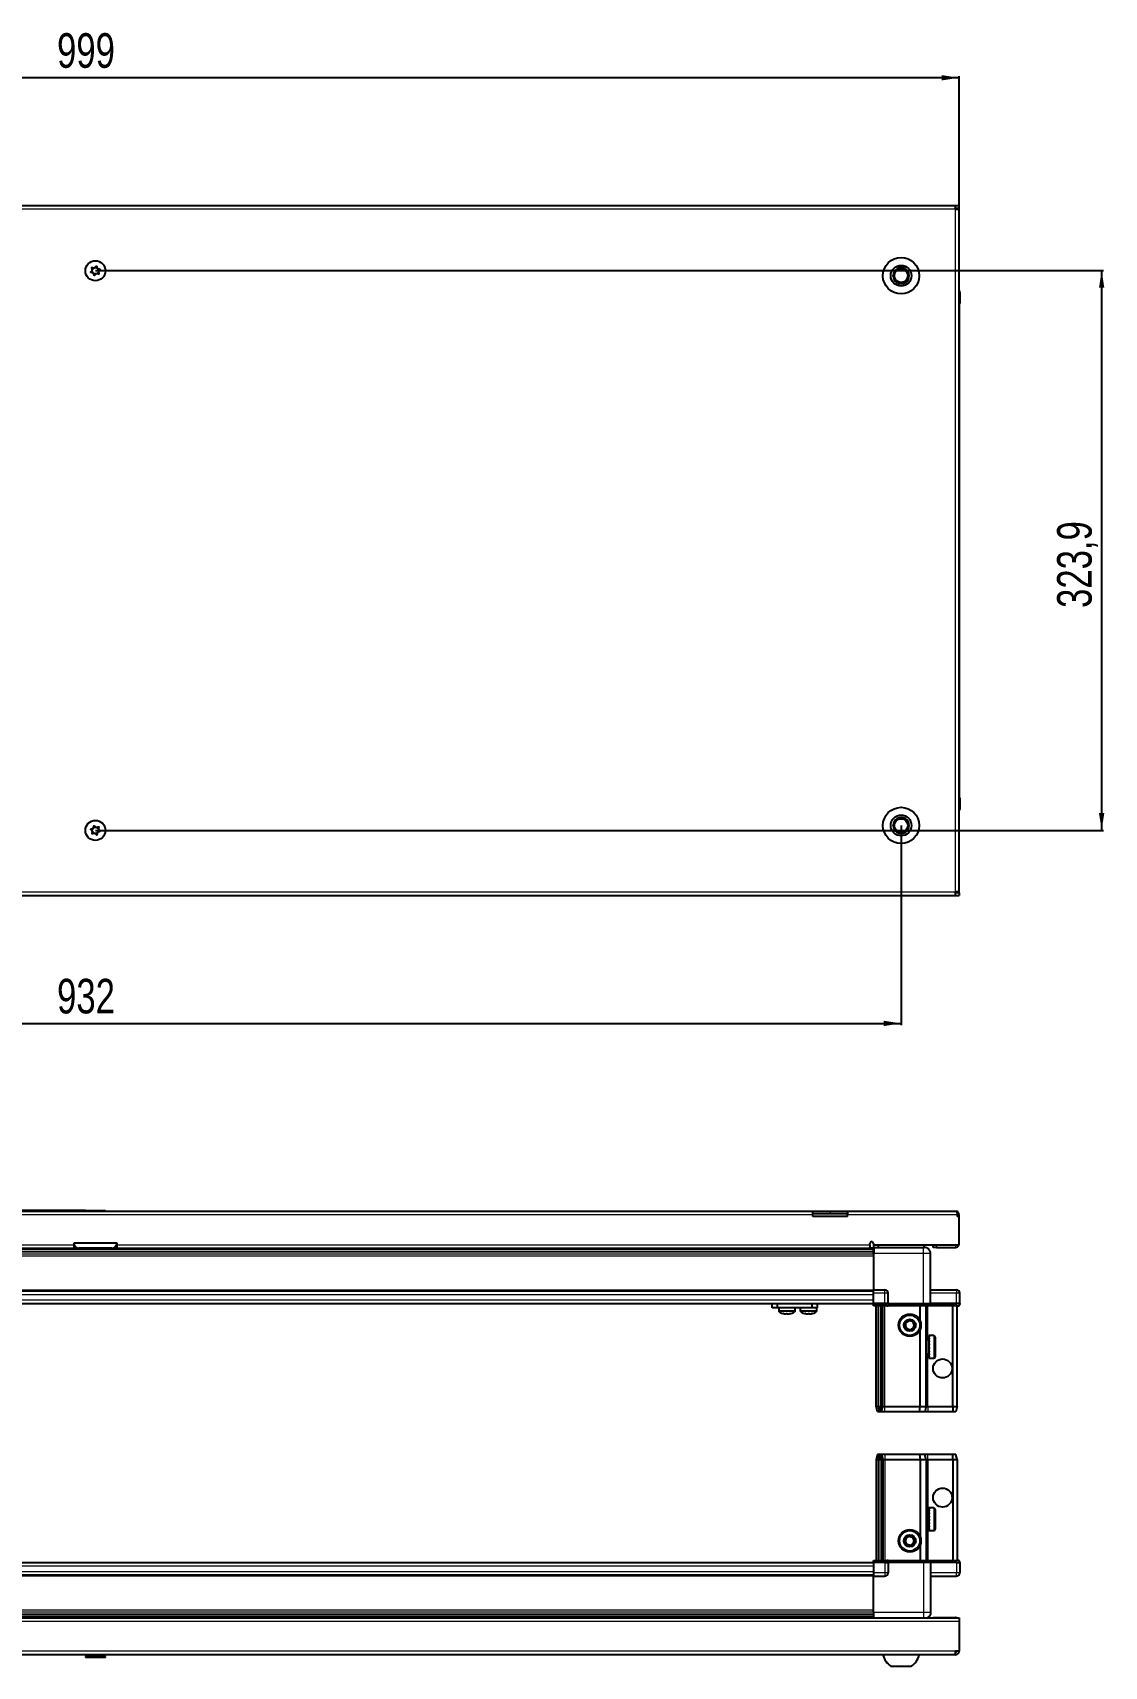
# Model space of a CAD drawing. Header units: millimetres. Extents: x 1415 to 4204, y 531 to 1485.
# Drawn here: x 2035 to 2654, y 531 to 1476 of the extents above; entities that cross this region are included whole.
import ezdxf

# ---------------------------------------------------------------- set-up
doc = ezdxf.new("R2010")
doc.units = ezdxf.units.MM
doc.layers.add('FORMAT', color=7, linetype='Continuous')
doc.styles.add('SLDTEXTSTYLE0', font='TXT', dxfattribs={"width": 0.75})
doc.dimstyles.new('SLDDIMSTYLE0', dxfattribs={"dimtxt": 20, "dimasz": 10, "dimexe": 0, "dimexo": 0.0625, "dimgap": 5, "dimtad": 2, "dimdec": 1, "dimrnd": 1e-09, "dimzin": 12, "dimdsep": 46, "dimtxsty": 'SLDTEXTSTYLE0', "dimsah": 1, "dimcen": 0.09, "dimadec": 0, "dimazin": 3, "dimtfac": 1, "dimtofl": 0, "dimtmove": 0, "dimatfit": 3, "dimfxl": 0, "dimfrac": 2, "dimtolj": 1, "dimtzin": 12, "dimarcsym": 0})

# ---------------------------------------------------------------- blocks, each defined once
blk = doc.blocks.new('_D_1')
at = {"layer": 'FORMAT'}
for p, q in [((1571.32, 1375.83), (1571.32, 1450.82)), ((2570.32, 1449.82), (1571.32, 1449.82)), ((2570.32, 1375.83), (2570.32, 1450.82))]:
    blk.add_line(p, q, dxfattribs=at)
for points in [[(1571.32, 1449.82), (1581.32, 1448.28), (1581.32, 1451.36)], [(2570.32, 1449.82), (2560.32, 1451.36), (2560.32, 1448.28)]]:
    blk.add_solid(points, dxfattribs=at)
at = {"layer": 'FORMAT', "insert": (2048.65, 1475.6), "char_height": 20, "attachment_point": 1, "style": 'SLDTEXTSTYLE0'}
blk.add_mtext('999', dxfattribs=at)
blk = doc.blocks.new('_D_2')
at = {"layer": 'FORMAT'}
for p, q in [((1604.82, 1017.31), (1604.82, 901.82)), ((2536.82, 1017.31), (2536.82, 901.82)), ((1604.82, 902.82), (2536.82, 902.82))]:
    blk.add_line(p, q, dxfattribs=at)
for points in [[(1604.82, 902.82), (1614.82, 901.28), (1614.82, 904.36)], [(2536.82, 902.82), (2526.82, 904.36), (2526.82, 901.28)]]:
    blk.add_solid(points, dxfattribs=at)
at = {"layer": 'FORMAT', "insert": (2048.65, 928.6), "char_height": 20, "attachment_point": 1, "style": 'SLDTEXTSTYLE0'}
blk.add_mtext('932', dxfattribs=at)
blk = doc.blocks.new('_D_3')
at = {"layer": 'FORMAT'}
for p, q in [((2070.83, 1338.32), (2653.82, 1338.32)), ((2652.82, 1338.32), (2652.82, 1014.47)), ((2070.83, 1014.47), (2653.82, 1014.47))]:
    blk.add_line(p, q, dxfattribs=at)
for points in [[(2652.82, 1338.32), (2651.28, 1328.32), (2654.36, 1328.32)], [(2652.82, 1014.47), (2654.36, 1024.47), (2651.28, 1024.47)]]:
    blk.add_solid(points, dxfattribs=at)
at = {"layer": 'FORMAT', "insert": (2627.04, 1143.15), "char_height": 20, "attachment_point": 1, "rotation": 90, "style": 'SLDTEXTSTYLE0'}
blk.add_mtext('323,9', dxfattribs=at)
blk = doc.blocks.new('_D_8')
at = {"layer": 'FORMAT'}
for p, q in [((2065.02, 794.51), (1503.82, 794.51)), ((1504.82, 794.51), (1504.82, 537.51)), ((1573.41, 537.51), (1503.82, 537.51))]:
    blk.add_line(p, q, dxfattribs=at)
for points in [[(1504.82, 794.51), (1503.28, 784.51), (1506.36, 784.51)], [(1504.82, 537.51), (1506.36, 547.51), (1503.28, 547.51)]]:
    blk.add_solid(points, dxfattribs=at)
at = {"layer": 'FORMAT', "insert": (1479.04, 643.85), "char_height": 20, "attachment_point": 1, "rotation": 90, "style": 'SLDTEXTSTYLE0'}
blk.add_mtext('257', dxfattribs=at)

msp = doc.modelspace()

# ---------------------------------------------------------------- linework, layer by layer
at = {"color": 7, "linetype": 'Continuous', "lineweight": 25}
for p, q in [((2568.22, 1375.82), (1573.42, 1375.82)), ((2568.22, 1373.72), (2568.22, 1375.82)), ((2570.32, 1375.82), (2568.22, 1375.82)), ((2568.22, 1374.32), (2570.32, 1374.32)), ((2568.22, 1373.72), (2570.32, 1373.72)), ((2570.32, 1374.32), (2570.32, 1375.82)), ((2570.32, 1373.72), (2570.32, 1374.32)), ((2570.32, 978.92), (2570.32, 1373.72)), ((2570.32, 1327.15), (2570.32, 1327.15)), ((2570.82, 1325.82), (2570.82, 1319.32)), ((2570.82, 1319.32), (2570.82, 1325.82)), ((2570.32, 1319.32), (2570.82, 1319.32)), ((2570.67, 1033.32), (2570.67, 1319.32)), ((2570.82, 1319.32), (2570.82, 1319.32)), ((2570.82, 1319.32), (2570.82, 1319.32)), ((2570.32, 1033.32), (2570.82, 1033.32)), ((2570.82, 1033.32), (2570.82, 1033.32)), ((2570.82, 1026.82), (2570.82, 1033.32)), ((2570.82, 1033.32), (2570.82, 1026.82)), ((1573.42, 976.82), (2568.22, 976.82)), ((2570.32, 978.92), (2568.22, 978.92)), ((2568.22, 976.82), (2568.22, 978.92)), ((2570.32, 978.32), (2568.22, 978.32)), ((2568.22, 976.82), (2570.32, 976.82)), ((2570.32, 978.32), (2570.32, 978.92)), ((2570.32, 978.32), (2570.32, 976.82)), ((1655.82, 794.21), (2485.82, 794.21)), ((2065.03, 794.51), (2065.03, 794.21)), ((2065.03, 794.51), (2076.6, 794.51)), ((2076.6, 794.21), (2076.6, 794.51)), ((2485.82, 792.11), (2485.82, 794.21)), ((2485.82, 794.21), (2495.82, 794.21)), ((2495.82, 794.21), (2505.82, 794.21)), ((2505.82, 794.21), (2568.72, 794.21)), ((2505.82, 794.21), (2505.82, 792.11)), ((2495.82, 792.71), (2485.82, 792.71)), ((2485.82, 791.21), (2485.82, 792.11)), ((2505.82, 791.21), (2485.82, 791.21)), ((2505.82, 792.71), (2495.82, 792.71)), ((2505.82, 791.21), (2505.82, 792.11)), ((2569.32, 792.11), (2570.32, 792.11)), ((2569.32, 792.11), (2569.32, 791.21)), ((2570.32, 791.21), (2569.32, 791.21)), ((2570.32, 791.21), (2570.32, 792.11)), ((2570.32, 774.71), (2570.32, 791.21)), ((2083.32, 775.71), (2058.32, 775.71)), ((2058.32, 775.71), (2058.32, 774.81)), ((2083.32, 774.81), (2083.32, 775.71)), ((2518.82, 774.81), (2518.82, 775.56)), ((2520.82, 775.56), (2520.82, 774.71)), ((2520.82, 770.77), (1620.82, 770.77)), ((2520.82, 770.74), (1620.82, 770.74)), ((1622.82, 772.71), (2058.32, 772.71)), ((1646.94, 772.56), (2494.7, 772.56)), ((2058.32, 774.81), (2058.32, 772.71)), ((2080.32, 772.71), (2061.32, 772.71)), ((2083.32, 772.71), (2083.32, 774.81)), ((2083.32, 772.71), (2518.82, 772.71)), ((2489.32, 772.71), (2489.32, 772.56)), ((2489.43, 772.71), (2489.43, 772.56)), ((2489.61, 772.71), (2489.61, 772.56)), ((2490.12, 772.71), (2490.12, 772.56)), ((2490.51, 772.71), (2490.51, 772.56)), ((2491.37, 772.71), (2491.37, 772.56)), ((2491.93, 772.71), (2491.93, 772.56)), ((2493.05, 772.71), (2493.05, 772.56)), ((2493.73, 772.71), (2493.73, 772.56)), ((2494.7, 772.56), (2495, 772.56)), ((2495, 772.71), (2495, 772.56)), ((2495, 772.56), (2495.01, 772.56)), ((2495.01, 772.56), (2495.74, 772.56)), ((2495.27, 772.71), (2495.27, 772.56)), ((2495.74, 772.71), (2495.74, 772.56)), ((2495.74, 772.56), (2497.03, 772.56)), ((2496.94, 772.56), (2520.82, 772.56)), ((2497.03, 772.71), (2497.03, 772.56)), ((2497.13, 772.71), (2497.13, 772.56)), ((2497.75, 772.71), (2497.75, 772.56)), ((2498.95, 772.71), (2498.95, 772.56)), ((2499.57, 772.71), (2499.57, 772.56)), ((2500.56, 772.71), (2500.56, 772.56)), ((2501.03, 772.71), (2501.03, 772.56)), ((2501.7, 772.71), (2501.7, 772.56)), ((2501.98, 772.71), (2501.98, 772.56)), ((2502.27, 772.71), (2502.27, 772.56)), ((2502.32, 772.56), (2502.32, 772.71)), ((2502.32, 772.71), (2502.32, 772.56)), ((2518.82, 774.81), (2518.82, 772.71)), ((2520.82, 774.71), (2520.82, 773.21)), ((2520.82, 774.71), (2570.32, 774.71)), ((2520.82, 773.21), (2549.82, 773.21)), ((2520.82, 769.71), (2520.82, 748.71)), ((2520.97, 773.21), (2520.97, 769.71)), ((2523.57, 774.71), (2523.57, 773.21)), ((2550.07, 773.21), (2550.07, 774.71)), ((2553.82, 740.71), (2553.82, 769.71)), ((2555.32, 773.21), (2555.32, 774.71)), ((2557.32, 773.21), (2555.32, 773.21)), ((2557.32, 773.21), (2568.22, 773.21)), ((1620.82, 748.06), (2520.82, 748.06)), ((2520.82, 748.71), (2527.32, 748.71)), ((2520.82, 746.71), (2520.82, 748.71)), ((2520.82, 740.71), (2520.82, 746.71)), ((2529.32, 740.71), (2529.32, 746.71)), ((2553.82, 748.71), (2568.82, 748.71)), ((2570.82, 740.71), (2570.82, 746.71)), ((1620.82, 740.86), (2520.82, 740.86)), ((2462.17, 738.36), (2462.17, 740.86)), ((2465.17, 738.36), (2462.17, 738.36)), ((2465.17, 740.86), (2465.17, 738.36)), ((2485.37, 738.36), (2465.17, 738.36)), ((2466.02, 738.36), (2466.02, 736.46)), ((2475.52, 736.46), (2475.52, 738.36)), ((2475.57, 736.46), (2475.57, 738.36)), ((2478.52, 738.36), (2478.52, 736.46)), ((2485.37, 738.36), (2485.37, 740.86)), ((2488.37, 738.36), (2485.37, 738.36)), ((2488.02, 736.46), (2488.02, 738.36)), ((2488.37, 740.86), (2488.37, 738.36)), ((2520.82, 740.71), (2527.32, 740.71)), ((2520.82, 740.71), (2520.82, 740.38)), ((2520.82, 740.71), (2520.82, 740.71)), ((2527.32, 740.71), (2520.82, 740.71)), ((2520.82, 739.51), (2520.82, 740.38)), ((2520.82, 740.38), (2520.82, 740.38)), ((2520.82, 740.38), (2527.32, 740.38)), ((2528.64, 739.51), (2520.82, 739.51)), ((2522.32, 681.21), (2522.32, 739.51)), ((2523.82, 681.21), (2523.82, 739.51)), ((2525.32, 681.21), (2525.32, 739.51)), ((2526.32, 681.21), (2526.32, 739.51)), ((2529.32, 740.71), (2527.32, 740.71)), ((2528.64, 739.51), (2529.32, 739.51)), ((2529.32, 740.71), (2529.32, 739.51)), ((2529.32, 740.71), (2529.52, 740.71)), ((2529.52, 739.51), (2529.32, 739.51)), ((2529.52, 740.71), (2549.82, 740.71)), ((2549.82, 739.51), (2529.52, 739.51)), ((2547.82, 730.71), (2547.82, 739.51)), ((2549.82, 740.71), (2553.82, 740.71)), ((2553.82, 739.51), (2549.82, 739.51)), ((2551.32, 681.21), (2551.32, 739.51)), ((2553.82, 740.71), (2553.82, 739.51)), ((2553.82, 740.71), (2554.02, 740.71)), ((2554.02, 739.51), (2553.82, 739.51)), ((2554.02, 740.71), (2568.82, 740.71)), ((2568.82, 740.71), (2554.02, 740.71)), ((2568.82, 739.51), (2554.02, 739.51)), ((2566.82, 681.21), (2566.82, 739.51)), ((2570.82, 740.71), (2568.82, 740.71)), ((2568.82, 739.51), (2570.32, 739.51)), ((2569.32, 681.21), (2569.32, 739.51)), ((2570.32, 739.51), (2570.82, 740.38)), ((2570.82, 740.71), (2570.82, 740.38)), ((2547.82, 681.21), (2547.82, 725.71)), ((2552.32, 719.71), (2551.32, 719.71)), ((2552.82, 720.11), (2552.72, 720.11)), ((2552.72, 720.11), (2552.72, 711.31)), ((2555.72, 722.21), (2552.82, 722.21)), ((2552.82, 722.21), (2552.82, 722.2)), ((2553.32, 722.2), (2552.82, 722.2)), ((2552.82, 722.2), (2552.82, 722.12)), ((2552.82, 722.12), (2552.82, 721.78)), ((2553.32, 722.12), (2552.82, 722.12)), ((2553.32, 721.78), (2552.82, 721.78)), ((2552.82, 721.78), (2552.82, 721.48)), ((2552.82, 721.48), (2552.82, 720.76)), ((2553.32, 721.48), (2552.82, 721.48)), ((2553.32, 720.76), (2552.82, 720.76)), ((2552.82, 720.76), (2552.82, 720.26)), ((2552.82, 720.26), (2552.82, 719.25)), ((2553.32, 720.26), (2552.82, 720.26)), ((2553.32, 719.25), (2552.82, 719.25)), ((2552.82, 719.25), (2552.82, 718.61)), ((2552.82, 718.61), (2552.82, 717.39)), ((2553.32, 718.61), (2552.82, 718.61)), ((2553.32, 722.12), (2553.32, 722.2)), ((2553.32, 721.48), (2553.32, 721.78)), ((2553.32, 720.26), (2553.32, 720.76)), ((2553.32, 718.61), (2553.32, 719.25)), ((2556.52, 721.41), (2556.52, 719.93)), ((2556.52, 719.93), (2556.52, 710.01)), ((2551.32, 711.71), (2552.32, 711.71)), ((2552.72, 711.31), (2552.82, 711.31)), ((2553.32, 717.39), (2552.82, 717.39)), ((2552.82, 717.39), (2552.82, 716.85)), ((2553.32, 716.85), (2552.82, 716.85)), ((2552.82, 716.67), (2552.82, 715.37)), ((2553.32, 716.67), (2552.82, 716.67)), ((2553.32, 715.37), (2552.82, 715.37)), ((2553.32, 714.98), (2552.82, 714.98)), ((2552.82, 714.98), (2552.82, 714.63)), ((2553.32, 714.63), (2552.82, 714.63)), ((2552.82, 714.63), (2552.82, 713.38)), ((2553.32, 713.38), (2552.82, 713.38)), ((2552.82, 713.38), (2552.82, 712.7)), ((2552.82, 712.7), (2552.82, 711.62)), ((2553.32, 712.7), (2552.82, 712.7)), ((2553.32, 711.62), (2552.82, 711.62)), ((2552.82, 711.62), (2552.82, 711.07)), ((2552.82, 711.07), (2552.82, 710.26)), ((2553.32, 711.07), (2552.82, 711.07)), ((2553.32, 710.26), (2552.82, 710.26)), ((2552.82, 710.26), (2552.82, 709.89)), ((2552.82, 709.89), (2552.82, 709.43)), ((2553.32, 709.89), (2552.82, 709.89)), ((2553.32, 709.43), (2552.82, 709.43)), ((2552.82, 709.43), (2552.82, 709.28)), ((2552.82, 709.28), (2552.82, 709.21)), ((2553.32, 709.28), (2552.82, 709.28)), ((2552.82, 709.21), (2555.72, 709.21)), ((2553.32, 716.67), (2553.32, 717.39)), ((2553.32, 714.63), (2553.32, 715.37)), ((2553.32, 712.7), (2553.32, 713.38)), ((2553.32, 711.07), (2553.32, 711.62)), ((2553.32, 709.89), (2553.32, 710.26)), ((2553.32, 709.28), (2553.32, 709.43)), ((2522.32, 681.21), (2523.82, 681.21)), ((2523.12, 678.21), (2522.32, 681.21)), ((2524.28, 678.21), (2523.82, 681.21)), ((2523.82, 681.21), (2525.32, 681.21)), ((2524.78, 678.21), (2525.32, 681.21)), ((2525.32, 681.21), (2526.32, 681.21)), ((2525.52, 678.21), (2526.32, 681.21)), ((2526.32, 681.21), (2527.32, 681.21)), ((2527.32, 681.21), (2547.82, 681.21)), ((2547.49, 678.21), (2547.82, 681.21)), ((2547.82, 681.21), (2551.32, 681.21)), ((2551.32, 681.21), (2550.52, 678.21)), ((2551.32, 681.21), (2552.32, 681.21)), ((2552.32, 681.21), (2566.82, 681.21)), ((2566.82, 681.21), (2566.67, 678.21)), ((2566.82, 681.21), (2569.32, 681.21)), ((2569.32, 681.21), (2568.52, 678.21)), ((2524.28, 678.21), (2523.12, 678.21)), ((2524.78, 678.21), (2524.28, 678.21)), ((2525.52, 678.21), (2524.78, 678.21)), ((2527.32, 678.21), (2525.52, 678.21)), ((2547.49, 678.21), (2527.32, 678.21)), ((2550.52, 678.21), (2547.49, 678.21)), ((2552.32, 678.21), (2550.52, 678.21)), ((2566.67, 678.21), (2552.32, 678.21)), ((2568.52, 678.21), (2566.67, 678.21)), ((2523.12, 653.51), (2522.32, 650.51)), ((2524.28, 653.51), (2523.12, 653.51)), ((2524.28, 653.51), (2523.82, 650.51)), ((2524.78, 653.51), (2524.28, 653.51)), ((2524.78, 653.51), (2525.32, 650.51)), ((2525.52, 653.51), (2524.78, 653.51)), ((2525.52, 653.51), (2526.32, 650.51)), ((2527.32, 653.51), (2525.52, 653.51)), ((2547.49, 653.51), (2527.32, 653.51)), ((2547.49, 653.51), (2547.82, 650.51)), ((2550.52, 653.51), (2547.49, 653.51)), ((2551.32, 650.51), (2550.52, 653.51)), ((2552.32, 653.51), (2550.52, 653.51)), ((2566.67, 653.51), (2552.32, 653.51)), ((2566.82, 650.51), (2566.67, 653.51)), ((2568.52, 653.51), (2566.67, 653.51)), ((2569.32, 650.51), (2568.52, 653.51)), ((2522.32, 650.51), (2523.82, 650.51)), ((2522.32, 650.51), (2522.32, 592.21)), ((2523.82, 650.51), (2525.32, 650.51)), ((2523.82, 650.51), (2523.82, 592.21)), ((2525.32, 650.51), (2525.32, 592.21)), ((2525.32, 650.51), (2526.32, 650.51)), ((2526.32, 650.51), (2526.32, 592.21)), ((2526.32, 650.51), (2527.32, 650.51)), ((2527.32, 650.51), (2547.82, 650.51)), ((2547.82, 650.51), (2547.82, 606.01)), ((2547.82, 650.51), (2551.32, 650.51)), ((2551.32, 650.51), (2551.32, 592.21)), ((2551.32, 650.51), (2552.32, 650.51)), ((2552.32, 650.51), (2566.82, 650.51)), ((2566.82, 650.51), (2569.32, 650.51)), ((2566.82, 650.51), (2566.82, 592.21)), ((2569.32, 650.51), (2569.32, 592.21)), ((2552.32, 620.01), (2551.32, 620.01)), ((2552.82, 620.41), (2552.72, 620.41)), ((2552.72, 620.41), (2552.72, 611.61)), ((2555.72, 622.51), (2552.82, 622.51)), ((2553.32, 622.51), (2552.82, 622.51)), ((2552.82, 622.51), (2552.82, 622.47)), ((2552.82, 622.47), (2552.82, 622.18)), ((2553.32, 622.47), (2552.82, 622.47)), ((2553.32, 622.18), (2552.82, 622.18)), ((2552.82, 622.18), (2552.82, 621.91)), ((2553.32, 621.91), (2552.82, 621.91)), ((2552.82, 621.91), (2552.82, 621.24)), ((2553.32, 621.24), (2552.82, 621.24)), ((2552.82, 621.24), (2552.82, 620.77)), ((2552.82, 620.77), (2552.82, 619.79)), ((2553.32, 620.77), (2552.82, 620.77)), ((2553.32, 619.79), (2552.82, 619.79)), ((2552.82, 619.79), (2552.82, 619.17)), ((2552.82, 619.17), (2552.82, 617.97)), ((2553.32, 619.17), (2552.82, 619.17)), ((2553.32, 617.97), (2552.82, 617.97)), ((2552.82, 617.97), (2552.82, 617.34)), ((2553.32, 617.34), (2552.82, 617.34)), ((2552.82, 617.26), (2552.82, 615.96)), ((2553.32, 617.26), (2552.82, 617.26)), ((2553.32, 615.96), (2552.82, 615.96)), ((2553.32, 615.48), (2552.82, 615.48)), ((2552.82, 615.48), (2552.82, 615.23)), ((2552.82, 615.23), (2552.82, 613.96)), ((2553.32, 615.23), (2552.82, 615.23)), ((2553.32, 622.47), (2553.32, 622.51)), ((2553.32, 621.91), (2553.32, 622.18)), ((2553.32, 620.77), (2553.32, 621.24)), ((2553.32, 619.17), (2553.32, 619.79)), ((2553.32, 617.26), (2553.32, 617.97)), ((2553.32, 615.23), (2553.32, 615.96)), ((2556.52, 621.71), (2556.52, 610.31)), ((2551.32, 612.01), (2552.32, 612.01)), ((2552.72, 611.61), (2552.82, 611.61)), ((2553.32, 613.96), (2552.82, 613.96)), ((2552.82, 613.96), (2552.82, 613.27)), ((2552.82, 613.27), (2552.82, 612.15)), ((2553.32, 613.27), (2552.82, 613.27)), ((2553.32, 612.15), (2552.82, 612.15)), ((2552.82, 612.15), (2552.82, 611.58)), ((2552.82, 611.58), (2552.82, 610.73)), ((2553.32, 611.58), (2552.82, 611.58)), ((2553.32, 610.73), (2552.82, 610.73)), ((2552.82, 610.73), (2552.82, 610.33)), ((2552.82, 610.33), (2552.82, 609.82)), ((2553.32, 610.33), (2552.82, 610.33)), ((2553.32, 609.82), (2552.82, 609.82)), ((2552.82, 609.82), (2552.82, 609.63)), ((2552.82, 609.63), (2552.82, 609.51)), ((2553.32, 609.63), (2552.82, 609.63)), ((2552.82, 609.51), (2555.72, 609.51)), ((2553.32, 613.27), (2553.32, 613.96)), ((2553.32, 611.58), (2553.32, 612.15)), ((2553.32, 610.33), (2553.32, 610.73)), ((2553.32, 609.63), (2553.32, 609.82)), ((2547.82, 601.01), (2547.82, 592.21)), ((2520.82, 590.86), (1620.82, 590.86)), ((2520.82, 591.35), (2520.82, 592.21)), ((2520.82, 592.21), (2528.64, 592.21)), ((2527.32, 591.35), (2520.82, 591.35)), ((2520.82, 591.01), (2520.82, 591.35)), ((2527.32, 591.01), (2520.82, 591.01)), ((2520.82, 591.01), (2520.82, 585.01)), ((2527.32, 591.01), (2529.32, 591.01)), ((2529.32, 591.01), (2527.32, 591.01)), ((2529.32, 592.21), (2528.64, 592.21)), ((2529.32, 591.01), (2529.32, 592.21)), ((2529.32, 592.21), (2529.52, 592.21)), ((2529.52, 591.01), (2529.32, 591.01)), ((2529.32, 591.01), (2529.32, 585.01)), ((2529.52, 592.21), (2549.82, 592.21)), ((2549.82, 591.01), (2529.52, 591.01)), ((2549.82, 592.21), (2553.82, 592.21)), ((2553.82, 591.01), (2549.82, 591.01)), ((2553.82, 591.01), (2553.82, 592.21)), ((2553.82, 592.21), (2554.02, 592.21)), ((2554.02, 591.01), (2553.82, 591.01)), ((2553.82, 591.01), (2553.82, 562.01)), ((2554.02, 592.21), (2568.82, 592.21)), ((2568.82, 591.01), (2554.02, 591.01)), ((2570.32, 592.21), (2568.82, 592.21)), ((2568.82, 591.01), (2570.82, 591.01)), ((2570.82, 591.35), (2570.32, 592.21)), ((2570.82, 591.35), (2570.32, 592.21)), ((2570.82, 591.01), (2570.82, 591.35)), ((2570.82, 591.01), (2570.82, 591.35)), ((2570.82, 591.01), (2570.82, 591.01)), ((2570.82, 591.01), (2570.82, 585.01)), ((2520.82, 583.66), (1620.82, 583.66)), ((2520.82, 585.01), (2520.82, 583.01)), ((2520.82, 583.01), (2527.32, 583.01)), ((2520.82, 562.01), (2520.82, 583.01)), ((2553.82, 583.01), (2568.82, 583.01)), ((1571.32, 559.01), (2570.32, 559.01)), ((1620.82, 560.99), (2520.82, 560.99)), ((1620.82, 560.96), (2520.82, 560.96)), ((2494.7, 559.16), (1646.94, 559.16)), ((2489.32, 559.01), (2489.32, 559.16)), ((2489.49, 559.01), (2489.49, 559.16)), ((2489.7, 559.01), (2489.7, 559.16)), ((2490.26, 559.01), (2490.26, 559.16)), ((2490.68, 559.01), (2490.68, 559.16)), ((2491.58, 559.01), (2491.58, 559.16)), ((2492.16, 559.01), (2492.16, 559.16)), ((2493.31, 559.01), (2493.31, 559.16)), ((2494, 559.01), (2494, 559.16)), ((2495.28, 559.16), (2494.7, 559.16)), ((2495.28, 559.01), (2495.28, 559.16)), ((2495.29, 559.16), (2495.28, 559.16)), ((2496.02, 559.16), (2495.29, 559.16)), ((2495.46, 559.01), (2495.46, 559.16)), ((2495.96, 559.01), (2495.96, 559.16)), ((2496.02, 559.01), (2496.02, 559.16)), ((2496.94, 559.16), (2496.02, 559.16)), ((2496.02, 559.16), (2496.02, 559.16)), ((2520.82, 559.16), (2496.94, 559.16)), ((2497.31, 559.01), (2497.31, 559.16)), ((2498.02, 559.01), (2498.02, 559.16)), ((2499.19, 559.01), (2499.19, 559.16)), ((2499.8, 559.01), (2499.8, 559.16)), ((2500.75, 559.01), (2500.75, 559.16)), ((2501.19, 559.01), (2501.19, 559.16)), ((2501.82, 559.01), (2501.82, 559.16)), ((2502.06, 559.01), (2502.06, 559.16)), ((2502.3, 559.01), (2502.3, 559.16)), ((2502.32, 559.01), (2502.32, 559.16)), ((2555.32, 559.11), (2555.32, 559.01)), ((2555.32, 559.11), (2568.22, 559.11)), ((2570.32, 559.01), (2570.32, 556.91)), ((2570.32, 556.91), (2570.32, 539.61)), ((2570.32, 539.61), (2568.22, 539.61)), ((2568.22, 537.51), (2568.22, 539.61)), ((2568.22, 537.51), (1573.42, 537.51)), ((2066.02, 537.51), (2065.03, 536.53)), ((2065.03, 536.53), (2065.03, 536.01)), ((2076.6, 536.53), (2065.03, 536.53)), ((2076.6, 536.01), (2065.03, 536.01)), ((2076.6, 536.53), (2075.62, 537.51)), ((2076.6, 536.01), (2076.6, 536.53)), ((2530.82, 530.91), (2542.82, 530.91))]:
    msp.add_line(p, q, dxfattribs=at)
at = {"color": 8, "linetype": 'Continuous', "lineweight": 18}
for p, q in [((2568.22, 1373.72), (1573.42, 1373.72)), ((2568.22, 978.92), (2568.22, 1373.72)), ((2570.32, 1325.82), (2570.82, 1325.82)), ((2570.32, 1026.82), (2570.82, 1026.82)), ((1573.42, 978.92), (2568.22, 978.92)), ((2495.82, 794.21), (2495.82, 792.71)), ((2485.82, 792.11), (1655.82, 792.11)), ((2569.32, 792.11), (2505.82, 792.11)), ((2520.82, 771.98), (1620.82, 771.98)), ((1620.82, 769.53), (2520.82, 769.53)), ((2520.82, 768.12), (1620.82, 768.12)), ((1622.82, 774.81), (2058.32, 774.81)), ((2058.32, 773.21), (2059.66, 773.21)), ((2081.98, 773.21), (2083.32, 773.21)), ((2083.32, 774.81), (2518.82, 774.81)), ((2518.82, 773.21), (2520.82, 773.21)), ((2549.82, 769.71), (2520.82, 769.71)), ((2549.82, 740.71), (2549.82, 769.71)), ((2557.32, 774.71), (2557.32, 773.21)), ((2568.22, 774.71), (2568.22, 773.21)), ((1620.82, 748.71), (2520.82, 748.71)), ((2527.32, 746.71), (2520.82, 746.71)), ((2527.32, 746.71), (2527.32, 748.71)), ((2527.32, 740.71), (2527.32, 746.71)), ((2529.32, 746.71), (2527.32, 746.71)), ((2568.82, 746.71), (2553.82, 746.71)), ((2568.82, 748.71), (2568.82, 746.71)), ((2568.82, 740.71), (2568.82, 746.71)), ((2570.82, 746.71), (2568.82, 746.71)), ((1620.82, 746.06), (2520.82, 746.06)), ((1620.82, 742.86), (2520.82, 742.86)), ((2520.82, 740.71), (2520.82, 740.38)), ((2527.32, 740.71), (2527.32, 740.38)), ((2527.32, 681.21), (2527.32, 739.51)), ((2529.52, 740.71), (2529.52, 739.51)), ((2549.82, 740.71), (2549.82, 739.51)), ((2552.32, 719.71), (2552.32, 739.51)), ((2554.02, 740.71), (2554.02, 739.51)), ((2568.82, 740.71), (2568.82, 739.51)), ((2468.23, 736.46), (2466.02, 736.46)), ((2468.33, 736.09), (2466.21, 736.09)), ((2475.52, 736.46), (2468.23, 736.46)), ((2475.33, 736.09), (2468.33, 736.09)), ((2475.38, 736.09), (2475.33, 736.09)), ((2475.57, 736.46), (2475.52, 736.46)), ((2486.02, 736.46), (2478.52, 736.46)), ((2485.91, 736.09), (2478.71, 736.09)), ((2487.83, 736.09), (2485.91, 736.09)), ((2488.02, 736.46), (2486.02, 736.46)), ((2552.32, 719.71), (2552.32, 711.71)), ((2555.72, 722.21), (2555.72, 720.52)), ((2555.72, 720.52), (2555.72, 709.21)), ((2552.32, 681.21), (2552.32, 711.71)), ((2527.32, 678.21), (2527.32, 681.21)), ((2552.32, 681.21), (2552.32, 678.21)), ((2527.32, 653.51), (2527.32, 650.51)), ((2552.32, 650.51), (2552.32, 653.51)), ((2527.32, 650.51), (2527.32, 592.21)), ((2552.32, 650.51), (2552.32, 620.01)), ((2552.32, 620.01), (2552.32, 612.01)), ((2555.72, 622.51), (2555.72, 609.51)), ((2552.32, 612.01), (2552.32, 592.21)), ((2520.82, 588.86), (1620.82, 588.86)), ((2527.32, 591.01), (2527.32, 591.35)), ((2527.32, 591.01), (2527.32, 585.01)), ((2529.52, 592.21), (2529.52, 591.01)), ((2549.82, 591.01), (2549.82, 592.21)), ((2549.82, 591.01), (2549.82, 562.01)), ((2554.02, 592.21), (2554.02, 591.01)), ((2568.82, 591.01), (2568.82, 592.21)), ((2568.82, 591.01), (2568.82, 585.01)), ((2520.82, 585.66), (1620.82, 585.66)), ((2520.82, 583.01), (1620.82, 583.01)), ((2527.32, 585.01), (2520.82, 585.01)), ((2527.32, 585.01), (2527.32, 583.01)), ((2529.32, 585.01), (2527.32, 585.01)), ((2568.82, 585.01), (2553.82, 585.01)), ((2570.82, 585.01), (2568.82, 585.01)), ((2568.82, 583.01), (2568.82, 585.01)), ((1620.82, 563.61), (2520.82, 563.61)), ((2520.82, 562.2), (1620.82, 562.2)), ((1620.82, 559.75), (2520.82, 559.75)), ((2549.82, 562.01), (2520.82, 562.01)), ((2568.22, 559.01), (2568.22, 559.11)), ((2570.32, 556.91), (1571.32, 556.91)), ((2568.22, 539.61), (1573.42, 539.61))]:
    msp.add_line(p, q, dxfattribs=at)
at = {"color": 7, "linetype": 'Continuous', "lineweight": 25, "flags": 128}
msp.add_lwpolyline([(2568.86, 559.01), (2568.63, 559.07), (2568.22, 559.11)], dxfattribs=at)
at = {"color": 7, "linetype": 'Continuous', "lineweight": 25}
for centre, radius in [((2070.82, 1338.17), 5.78), ((2536.82, 1335.32), 10.5), ((2070.82, 1338.17), 1.85), ((2536.82, 1335.32), 6), ((2536.82, 1335.32), 3.9), ((2536.82, 1017.32), 10.5), ((2536.82, 1017.32), 6), ((2536.82, 1017.32), 3.9), ((2070.82, 1014.47), 5.79), ((2070.82, 1014.47), 1.85), ((2541.82, 728.21), 6.5), ((2541.82, 728.21), 3.46), ((2560.82, 703.21), 5.5), ((2560.82, 628.51), 5.5), ((2541.82, 603.51), 6.5), ((2541.82, 603.51), 3.46)]:
    msp.add_circle(centre, radius, dxfattribs=at)
at = {"color": 8, "linetype": 'Continuous', "lineweight": 18}
for centre in [(2541.82, 728.21), (2541.82, 603.51)]:
    msp.add_circle(centre, 5.7, dxfattribs=at)
at = {"color": 7, "linetype": 'Continuous', "lineweight": 25}
for centre, radius, start, end in [((2536.82, 1335.32), 4.62, 120, 180), ((2536.82, 1335.32), 4.62, 180, 240), ((2536.82, 1335.32), 4.62, 60, 120), ((2536.82, 1335.32), 4.62, 0, 60), ((2536.82, 1335.32), 4.62, 300, 0), ((2536.82, 1335.32), 4.62, 240, 300), ((2568.82, 1325.82), 2, 0, 41.39416), ((2536.82, 1017.32), 4.62, 120, 180), ((2536.82, 1017.32), 4.62, 60, 120), ((2536.82, 1017.32), 4.62, 0, 60), ((2568.82, 1026.82), 2, 318.59038, 0), ((2536.82, 1017.32), 4.62, 180, 240), ((2536.82, 1017.32), 4.62, 240, 300), ((2536.82, 1017.32), 4.62, 300, 0), ((2061.32, 775.71), 3, 180, 270), ((2080.32, 775.71), 3, 270, 360), ((2519.82, 775.56), 1, 0, 180), ((2568.22, 775.31), 2.1, 270, 343.39845), ((2527.32, 746.71), 2, 0, 90), ((2568.82, 746.71), 2, 0, 90), ((2466.47, 736.46), 0.45, 180, 235.28209), ((2470.77, 742.66), 8, 235.28209, 259.05401), ((2470.77, 742.66), 8, 280.84597, 304.71791), ((2470.82, 742.66), 8, 280.92113, 304.71791), ((2475.07, 736.46), 0.45, 304.71791, 0), ((2475.12, 736.46), 0.45, 304.71791, 0), ((2478.97, 736.46), 0.45, 180, 235.28209), ((2483.27, 742.66), 8, 235.28209, 258.92302), ((2483.27, 742.66), 8, 280.93918, 304.71791), ((2487.57, 736.46), 0.45, 304.71791, 0), ((2541.82, 728.21), 2.5, 118.29497, 178.29497), ((2541.82, 728.21), 2.5, 178.29497, 238.29497), ((2541.82, 728.21), 2.5, 58.29497, 118.29497), ((2541.82, 728.21), 2.5, 298.29497, 358.29497), ((2541.82, 728.21), 2.5, 358.29497, 58.29497), ((2541.82, 728.21), 2.5, 238.29497, 298.29497), ((2552.32, 720.11), 0.4, 270, 0), ((2555.72, 721.41), 0.8, 0, 90), ((2552.32, 711.31), 0.4, 0, 90), ((2555.72, 710.01), 0.8, 270, 0), ((2552.32, 620.41), 0.4, 270, 0), ((2555.72, 621.71), 0.8, 0, 90), ((2541.82, 603.51), 2.5, 134.67671, 194.67671), ((2541.82, 603.51), 2.5, 74.67671, 134.67671), ((2541.82, 603.51), 2.5, 14.67671, 74.67671), ((2552.32, 611.61), 0.4, 0, 90), ((2555.72, 610.31), 0.8, 270, 0), ((2541.82, 603.51), 2.5, 194.67671, 254.67671), ((2541.82, 603.51), 2.5, 254.67671, 314.67671), ((2541.82, 603.51), 2.5, 314.67671, 14.67671), ((2527.32, 585.01), 2, 270, 0), ((2568.82, 585.01), 2, 270, 0), ((2568.22, 539.61), 0.6, 270, 0), ((2568.22, 539.61), 2.1, 270, 0), ((2537.84, 540.54), 11.91, 194.70035, 233.8734), ((2535.8, 540.54), 11.91, 306.1266, 345.29965)]:
    msp.add_arc(centre, radius, start, end, dxfattribs=at)
for centre, start_param, end_param in [((2527.32, 736.92), 5.560451, 6.283185), ((2527.32, 594.81), 3.141593, 3.864327)]:
    msp.add_ellipse(centre, major_axis=(0, 3.46), ratio=0.57735, start_param=start_param, end_param=end_param, dxfattribs=at)
for points, knots in [([(2068.73, 1340.04), (2068.72, 1340.03), (2068.71, 1340), (2068.71, 1339.95), (2068.73, 1339.8), (2068.87, 1339.44), (2069.06, 1338.94), (2068.96, 1338.31), (2068.64, 1337.91), (2068.36, 1337.63), (2068.21, 1337.45), (2068.16, 1337.36), (2068.15, 1337.32), (2068.16, 1337.29), (2068.18, 1337.26), (2068.24, 1337.22), (2068.5, 1337.15), (2068.97, 1337.09), (2069.64, 1336.85), (2069.96, 1336.21), (2070.06, 1335.75), (2070.16, 1335.5), (2070.21, 1335.45), (2070.24, 1335.43), (2070.27, 1335.43), (2070.31, 1335.44), (2070.34, 1335.46), (2070.41, 1335.51), (2070.56, 1335.68), (2070.8, 1335.98), (2071.17, 1336.34), (2071.78, 1336.51), (2072.3, 1336.38), (2072.68, 1336.28), (2072.83, 1336.27), (2072.89, 1336.29), (2072.91, 1336.31), (2072.93, 1336.34), (2072.93, 1336.4), (2072.91, 1336.54), (2072.77, 1336.9), (2072.58, 1337.41), (2072.68, 1338.04), (2073, 1338.44), (2073.28, 1338.72), (2073.43, 1338.9), (2073.48, 1338.98), (2073.49, 1339.03), (2073.48, 1339.06), (2073.46, 1339.08), (2073.4, 1339.13), (2073.14, 1339.2), (2072.67, 1339.25), (2072, 1339.5), (2071.68, 1340.13), (2071.58, 1340.6), (2071.48, 1340.85), (2071.43, 1340.9), (2071.4, 1340.91), (2071.37, 1340.92), (2071.33, 1340.91), (2071.3, 1340.89), (2071.23, 1340.84), (2071.08, 1340.67), (2070.84, 1340.37), (2070.47, 1340.01), (2069.86, 1339.84), (2069.34, 1339.97), (2068.96, 1340.06), (2068.81, 1340.07), (2068.75, 1340.06), (2068.74, 1340.04), (2068.73, 1340.04)], [0, 0, 0, 0, 0.0020087, 0.00442, 0.0093647, 0.0255282, 0.0677053, 0.0957862, 0.1246456, 0.1503415, 0.1605194, 0.1633943, 0.1656965, 0.1672448, 0.1688741, 0.1707699, 0.1786058, 0.2119941, 0.2499945, 0.2879948, 0.3213831, 0.329219, 0.3311148, 0.3327441, 0.3342924, 0.3362166, 0.3385353, 0.3413178, 0.349662, 0.3753578, 0.4042173, 0.4322982, 0.4744753, 0.4906388, 0.4966691, 0.49844, 0.5, 0.5020087, 0.50442, 0.5093647, 0.5255282, 0.5677053, 0.5957862, 0.6246456, 0.6503415, 0.6605194, 0.6633943, 0.6656965, 0.6672448, 0.6688741, 0.6707699, 0.6786058, 0.7119941, 0.7499945, 0.7879948, 0.8213831, 0.829219, 0.8311148, 0.8327441, 0.8342924, 0.8362166, 0.8385353, 0.8413178, 0.849662, 0.8753578, 0.9042173, 0.9322982, 0.9744753, 0.9906388, 0.9966691, 0.99844, 1, 1, 1, 1]), ([(2532.2, 1335.32), (2532.53, 1335.9), (2533.1, 1336.88), (2533.92, 1338.3), (2534.33, 1339.01), (2534.51, 1339.32)], [0, 0, 0, 0, 0.439131, 0.751378, 1, 1, 1, 1]), ([(2534.51, 1331.32), (2534.18, 1331.9), (2533.61, 1332.88), (2532.79, 1334.3), (2532.38, 1335.01), (2532.2, 1335.32)], [0, 0, 0, 0, 0.439131, 0.751378, 1, 1, 1, 1]), ([(2534.51, 1339.32), (2534.71, 1339.32), (2535.42, 1339.32), (2536.72, 1339.32), (2538.11, 1339.32), (2538.86, 1339.32), (2539.13, 1339.32)], [0, 0, 0, 0, 0.139329, 0.48527, 0.816356, 1, 1, 1, 1]), ([(2539.13, 1339.32), (2539.46, 1338.75), (2540.03, 1337.77), (2540.85, 1336.35), (2541.26, 1335.64), (2541.44, 1335.32)], [0, 0, 0, 0, 0.439131, 0.751378, 1, 1, 1, 1]), ([(2541.44, 1335.32), (2541.11, 1334.75), (2540.54, 1333.77), (2539.72, 1332.35), (2539.31, 1331.64), (2539.13, 1331.32)], [0, 0, 0, 0, 0.439131, 0.751378, 1, 1, 1, 1]), ([(2539.13, 1331.32), (2538.86, 1331.32), (2538.11, 1331.32), (2536.72, 1331.32), (2535.42, 1331.32), (2534.71, 1331.32), (2534.51, 1331.32)], [0, 0, 0, 0, 0.183644, 0.51473, 0.860671, 1, 1, 1, 1]), ([(2532.2, 1017.32), (2532.53, 1017.9), (2533.1, 1018.88), (2533.92, 1020.3), (2534.33, 1021.01), (2534.51, 1021.32)], [0, 0, 0, 0, 0.439131, 0.751378, 1, 1, 1, 1]), ([(2534.51, 1021.32), (2534.71, 1021.32), (2535.42, 1021.32), (2536.72, 1021.32), (2538.11, 1021.32), (2538.86, 1021.32), (2539.13, 1021.32)], [0, 0, 0, 0, 0.139329, 0.48527, 0.816356, 1, 1, 1, 1]), ([(2539.13, 1021.32), (2539.46, 1020.75), (2540.03, 1019.77), (2540.85, 1018.35), (2541.26, 1017.64), (2541.44, 1017.32)], [0, 0, 0, 0, 0.439131, 0.751378, 1, 1, 1, 1]), ([(2073.55, 1013.83), (2073.55, 1013.84), (2073.55, 1013.87), (2073.52, 1013.92), (2073.43, 1014.04), (2073.14, 1014.29), (2072.73, 1014.64), (2072.52, 1015.24), (2072.61, 1015.75), (2072.72, 1016.13), (2072.77, 1016.36), (2072.77, 1016.45), (2072.76, 1016.49), (2072.73, 1016.52), (2072.7, 1016.53), (2072.63, 1016.54), (2072.37, 1016.48), (2071.93, 1016.3), (2071.23, 1016.2), (2070.64, 1016.61), (2070.33, 1016.96), (2070.12, 1017.13), (2070.05, 1017.16), (2070.02, 1017.16), (2069.99, 1017.15), (2069.97, 1017.12), (2069.94, 1017.09), (2069.91, 1017.01), (2069.86, 1016.79), (2069.79, 1016.41), (2069.64, 1015.92), (2069.19, 1015.48), (2068.66, 1015.35), (2068.28, 1015.25), (2068.15, 1015.19), (2068.11, 1015.14), (2068.09, 1015.11), (2068.09, 1015.08), (2068.12, 1015.02), (2068.21, 1014.91), (2068.5, 1014.66), (2068.91, 1014.3), (2069.12, 1013.71), (2069.03, 1013.2), (2068.92, 1012.82), (2068.87, 1012.59), (2068.87, 1012.49), (2068.88, 1012.45), (2068.91, 1012.43), (2068.94, 1012.41), (2069.01, 1012.41), (2069.27, 1012.47), (2069.71, 1012.64), (2070.41, 1012.74), (2071, 1012.34), (2071.31, 1011.98), (2071.52, 1011.81), (2071.58, 1011.79), (2071.62, 1011.79), (2071.65, 1011.8), (2071.67, 1011.82), (2071.69, 1011.86), (2071.73, 1011.94), (2071.78, 1012.16), (2071.85, 1012.53), (2072, 1013.03), (2072.45, 1013.47), (2072.98, 1013.6), (2073.36, 1013.7), (2073.49, 1013.76), (2073.53, 1013.8), (2073.54, 1013.82), (2073.55, 1013.83)], [0, 0, 0, 0, 0.002009, 0.00442, 0.009365, 0.025528, 0.067705, 0.095786, 0.124646, 0.150342, 0.160519, 0.163394, 0.165697, 0.167245, 0.168874, 0.17077, 0.178606, 0.211994, 0.249994, 0.287995, 0.321383, 0.329219, 0.331115, 0.332744, 0.334292, 0.336217, 0.338535, 0.341318, 0.349662, 0.375358, 0.404217, 0.432298, 0.474475, 0.490639, 0.496669, 0.49844, 0.5, 0.502009, 0.50442, 0.509365, 0.525528, 0.567705, 0.595786, 0.624646, 0.650342, 0.660519, 0.663394, 0.665697, 0.667245, 0.668874, 0.67077, 0.678606, 0.711994, 0.749994, 0.787995, 0.821383, 0.829219, 0.831115, 0.832744, 0.834292, 0.836217, 0.838535, 0.841318, 0.849662, 0.875358, 0.904217, 0.932298, 0.974475, 0.990639, 0.996669, 0.99844, 1, 1, 1, 1]), ([(2534.51, 1013.32), (2534.18, 1013.9), (2533.61, 1014.88), (2532.79, 1016.3), (2532.38, 1017.01), (2532.2, 1017.32)], [0, 0, 0, 0, 0.439131, 0.751378, 1, 1, 1, 1]), ([(2539.13, 1013.32), (2538.86, 1013.32), (2538.11, 1013.32), (2536.72, 1013.32), (2535.42, 1013.32), (2534.71, 1013.32), (2534.51, 1013.32)], [0, 0, 0, 0, 0.183644, 0.51473, 0.860671, 1, 1, 1, 1]), ([(2541.44, 1017.32), (2541.11, 1016.75), (2540.54, 1015.77), (2539.72, 1014.35), (2539.31, 1013.64), (2539.13, 1013.32)], [0, 0, 0, 0, 0.439131, 0.751378, 1, 1, 1, 1]), ([(2568.72, 794.21), (2568.77, 794.19), (2568.86, 794.13), (2568.99, 793.74), (2569.12, 793.18), (2569.23, 792.6), (2569.3, 792.24), (2569.32, 792.11)], [0, 0, 0, 0, 0.230255, 0.448522, 0.666786, 0.88505, 1, 1, 1, 1]), ([(2570.32, 792.11), (2570.29, 792.37), (2570.24, 792.86), (2569.85, 793.5), (2569.33, 793.95), (2568.91, 794.08), (2568.72, 794.13)], [0, 0, 0, 0, 0.272554, 0.530916, 0.789275, 1, 1, 1, 1]), ([(2520.82, 769.71), (2520.82, 770.11), (2520.82, 770.89), (2520.82, 771.94), (2520.82, 772.73), (2520.82, 773.15), (2520.82, 773.2), (2520.82, 773.21)], [0, 0, 0, 0, 0.214694, 0.429388, 0.644082, 0.858775, 1, 1, 1, 1]), ([(2549.82, 773.21), (2549.89, 773.21), (2550.02, 773.21), (2550.18, 773.21), (2550.3, 773.21), (2550.31, 773.21), (2550.32, 773.21)], [0, 0, 0, 0, 0.2493943, 0.5003335, 0.7501667, 1, 1, 1, 1]), ([(2553.82, 769.71), (2553.77, 770.15), (2553.7, 770.83), (2553.26, 771.65), (2552.81, 772.21), (2552.25, 772.66), (2551.44, 773.09), (2550.76, 773.17), (2550.32, 773.21)], [0, 0, 0, 0, 0.239457, 0.368361, 0.5, 0.631639, 0.760543, 1, 1, 1, 1]), ([(2469.25, 734.81), (2469.25, 734.81), (2469.21, 734.82), (2469, 734.88), (2468.84, 734.95), (2468.78, 734.97), (2468.77, 734.98), (2468.77, 734.99), (2468.78, 734.99), (2468.8, 734.98), (2468.85, 734.97), (2469.07, 734.92), (2469.4, 734.85), (2469.78, 734.81), (2470.06, 734.8), (2470.32, 734.84), (2470.46, 734.91), (2470.59, 734.97), (2470.64, 734.98), (2470.66, 734.99), (2470.69, 734.99), (2470.71, 734.98), (2470.75, 734.98), (2470.87, 734.93), (2471.03, 734.86), (2471.29, 734.8), (2471.64, 734.81), (2472.01, 734.85), (2472.34, 734.92), (2472.57, 734.97), (2472.65, 734.98), (2472.67, 734.99), (2472.68, 734.99), (2472.68, 734.98), (2472.67, 734.96), (2472.5, 734.89), (2472.26, 734.81), (2472.28, 734.81), (2472.28, 734.81)], [0, 0, 0, 0, 0.024519, 0.105974, 0.133842, 0.147819, 0.153553, 0.156403, 0.15928, 0.16178, 0.166477, 0.181648, 0.254111, 0.300998, 0.335579, 0.379192, 0.462021, 0.482676, 0.486455, 0.490271, 0.492817, 0.495357, 0.499784, 0.513427, 0.576955, 0.640973, 0.679017, 0.731371, 0.789083, 0.818039, 0.821666, 0.824546, 0.82745, 0.830805, 0.837158, 0.863854, 0.969866, 1, 1, 1, 1]), ([(2481.74, 734.81), (2481.75, 734.81), (2481.8, 734.8), (2481.75, 734.82), (2481.63, 734.87), (2481.52, 734.92), (2481.47, 734.95), (2481.44, 734.97), (2481.42, 734.98), (2481.42, 734.98), (2481.43, 734.99), (2481.44, 734.99), (2481.44, 734.99)], [0, 0, 0, 0, 0.117513, 0.319182, 0.655587, 0.780657, 0.858887, 0.909792, 0.960055, 0.979586, 0.994792, 1, 1, 1, 1]), ([(2481.44, 734.99), (2481.44, 734.99), (2481.45, 734.99), (2481.49, 734.98), (2481.65, 734.94), (2481.94, 734.88), (2482.29, 734.82), (2482.63, 734.8), (2482.95, 734.82), (2483.16, 734.88), (2483.32, 734.95), (2483.4, 734.97), (2483.44, 734.98), (2483.47, 734.99), (2483.49, 734.99), (2483.51, 734.98), (2483.56, 734.97), (2483.66, 734.92), (2483.77, 734.85), (2483.97, 734.81), (2484.22, 734.8), (2484.61, 734.84), (2484.96, 734.91), (2485.23, 734.97), (2485.29, 734.98), (2485.31, 734.99), (2485.32, 734.99), (2485.32, 734.98), (2485.31, 734.98), (2485.21, 734.93), (2485, 734.86), (2484.78, 734.8), (2484.77, 734.81), (2484.77, 734.81)], [0, 0, 0, 0, 0.0033506, 0.0080628, 0.021119, 0.0794763, 0.1490118, 0.1929925, 0.2373326, 0.3338878, 0.3669223, 0.3834897, 0.3902874, 0.3936653, 0.3970754, 0.4000395, 0.4056074, 0.423591, 0.5094867, 0.5650663, 0.606058, 0.6577556, 0.7559406, 0.7804241, 0.7849037, 0.7894268, 0.7924448, 0.7954558, 0.8007042, 0.816876, 0.8921804, 0.9680663, 1, 1, 1, 1]), ([(2539.28, 726.85), (2539.29, 727.36), (2539.32, 728.32), (2539.35, 729.28), (2539.36, 729.73)], [0, 0, 0, 0, 0.534686, 1, 1, 1, 1]), ([(2539.36, 729.73), (2539.82, 729.98), (2540.67, 730.43), (2541.51, 730.89), (2541.91, 731.1)], [0, 0, 0, 0, 0.534686, 1, 1, 1, 1]), ([(2541.91, 731.1), (2542.01, 731.03), (2542.52, 730.72), (2543.37, 730.2), (2544.07, 729.76), (2544.36, 729.58)], [0, 0, 0, 0, 0.133125, 0.637099, 1, 1, 1, 1]), ([(2544.36, 729.58), (2544.35, 729.07), (2544.32, 728.1), (2544.29, 727.14), (2544.28, 726.7)], [0, 0, 0, 0, 0.534686, 1, 1, 1, 1]), ([(2541.73, 725.33), (2541.44, 725.51), (2540.74, 725.94), (2539.89, 726.46), (2539.38, 726.78), (2539.28, 726.85)], [0, 0, 0, 0, 0.362901, 0.866875, 1, 1, 1, 1]), ([(2544.28, 726.7), (2543.82, 726.45), (2542.97, 725.99), (2542.13, 725.54), (2541.73, 725.33)], [0, 0, 0, 0, 0.534686, 1, 1, 1, 1]), ([(2539.04, 604.28), (2539.4, 604.64), (2540.09, 605.32), (2540.77, 605.99), (2541.09, 606.31)], [0, 0, 0, 0, 0.534686, 1, 1, 1, 1]), ([(2541.09, 606.31), (2541.59, 606.17), (2542.52, 605.91), (2543.44, 605.66), (2543.87, 605.54)], [0, 0, 0, 0, 0.534686, 1, 1, 1, 1]), ([(2543.87, 605.54), (2543.9, 605.42), (2544.06, 604.84), (2544.31, 603.88), (2544.52, 603.08), (2544.6, 602.75)], [0, 0, 0, 0, 0.133125, 0.637099, 1, 1, 1, 1]), ([(2539.77, 601.48), (2539.68, 601.82), (2539.47, 602.61), (2539.22, 603.58), (2539.07, 604.16), (2539.04, 604.28)], [0, 0, 0, 0, 0.362901, 0.866875, 1, 1, 1, 1]), ([(2542.55, 600.72), (2542.05, 600.86), (2541.12, 601.11), (2540.2, 601.37), (2539.77, 601.48)], [0, 0, 0, 0, 0.534686, 1, 1, 1, 1]), ([(2544.6, 602.75), (2544.24, 602.39), (2543.55, 601.71), (2542.87, 601.03), (2542.55, 600.72)], [0, 0, 0, 0, 0.534686, 1, 1, 1, 1]), ([(2520.82, 562.01), (2520.82, 561.62), (2520.82, 560.83), (2520.82, 559.81), (2520.82, 559.18), (2520.82, 559.02), (2520.82, 559.01)], [0, 0, 0, 0, 0.32552, 0.65104, 0.97656, 1, 1, 1, 1]), ([(2553.82, 562.01), (2553.77, 561.57), (2553.7, 560.9), (2553.27, 560.08), (2552.81, 559.53), (2552.41, 559.17), (2552.14, 559.04), (2552.1, 559.01)], [0, 0, 0, 0, 0.363018, 0.558438, 0.758004, 0.95757, 1, 1, 1, 1])]:
    msp.add_open_spline(points, degree=3, knots=knots, dxfattribs=at)
at = {"color": 8, "linetype": 'Continuous', "lineweight": 18}
for points, knots in [([(2549.82, 769.71), (2549.82, 770.15), (2549.82, 770.83), (2549.82, 771.65), (2549.82, 772.21), (2549.82, 772.66), (2549.82, 773.09), (2549.82, 773.17), (2549.82, 773.21)], [0, 0, 0, 0, 0.239457, 0.368361, 0.5, 0.631639, 0.760543, 1, 1, 1, 1]), ([(2549.82, 562.01), (2549.82, 561.57), (2549.82, 560.9), (2549.82, 560.08), (2549.82, 559.53), (2549.82, 559.17), (2549.82, 559.04), (2549.82, 559.01)], [0, 0, 0, 0, 0.363018, 0.558438, 0.758004, 0.95757, 1, 1, 1, 1])]:
    msp.add_open_spline(points, degree=3, knots=knots, dxfattribs=at)
for points in [[(2553.82, 769.71), (2553.76, 769.71), (2553.64, 769.71), (2552.71, 769.71), (2551.39, 769.71), (2550.34, 769.71), (2549.82, 769.71)], [(2553.82, 562.01), (2553.76, 562.01), (2553.64, 562.01), (2552.71, 562.01), (2551.39, 562.01), (2550.34, 562.01), (2549.82, 562.01)]]:
    msp.add_open_spline(points, degree=3, dxfattribs=at)

# ---------------------------------------------------------------- dimensions: what is measured, and where the dimension line sits
at = {"layer": 'FORMAT'}
dim = msp.add_linear_dim(base=(1571.32, 1449.82), p1=(2570.32, 1375.82), p2=(1571.32, 1375.82), dimstyle='SLDDIMSTYLE0', dxfattribs=at)
dim.commit()
dim.dimension.update_dxf_attribs({"geometry": '_D_1', "text_midpoint": (2070.82, 1449.82), "dimtype": 160})
for base, p1, p2, angle, picture, middle in [((2652.8202948, 1014.47343353), (2070.8199379, 1338.32343353), (2070.8199379, 1014.47343353), 90, '_D_3', (2652.8202948, 1176.39843353)), ((2536.82, 902.82), (1604.82, 1017.32), (2536.82, 1017.32), 0, '_D_2', (2070.82, 902.82)), ((1504.82, 537.51), (2065.03, 794.51), (1573.42, 537.51), 90, '_D_8', (1504.82, 666.01))]:
    dim = msp.add_linear_dim(base=base, p1=p1, p2=p2, angle=angle, dimstyle='SLDDIMSTYLE0', dxfattribs=at)
    dim.commit()
    dim.dimension.update_dxf_attribs({"geometry": picture, "text_midpoint": middle, "dimtype": 160})

doc.saveas('drawing.dxf')
